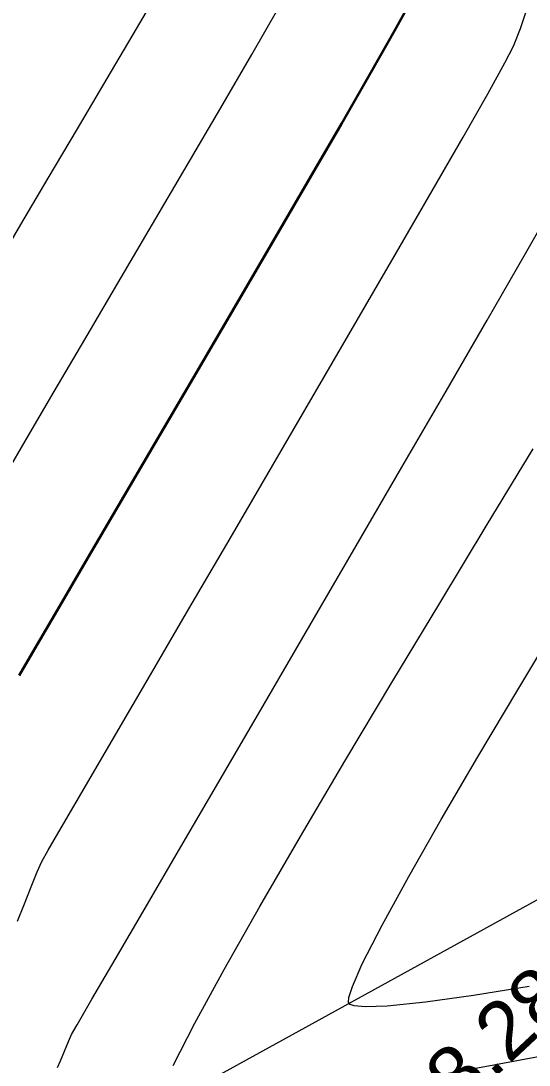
# Model space of a CAD drawing. Header units: millimetres. Extents: x 736950 to 740938, y 8500595 to 8502163.
# Drawn here: x 737962.24 to 737979.82, y 8501256.38 to 8501292.51 of the extents above; entities that cross this region are included whole.
import ezdxf

# ---------------------------------------------------------------- set-up
doc = ezdxf.new("R2010")
doc.units = ezdxf.units.MM
for name, color, linetype, lineweight in [('CONT-MJR', 80, 'Continuous', 30), ('CONT-MNR', 96, 'Continuous', 15), ('COTAS', 40, 'Continuous', 5), ('pista', 251, 'Continuous', 5), ('saiwite', 5, 'Continuous', 5)]:
    doc.layers.add(name, color=color, linetype=linetype, lineweight=lineweight)
doc.styles.add('COTAS', font='arial.ttf')
doc.dimstyles.new('Copy of GenDist', dxfattribs={"dimtxt": 2, "dimasz": 2, "dimexe": 0.18, "dimexo": 0.0625, "dimgap": 1, "dimtad": 2, "dimdec": 3, "dimzin": 1, "dimdsep": 46, "dimtxsty": 'COTAS', "dimcen": 0.09, "dimadec": 3, "dimazin": 0, "dimtfac": 1, "dimtdec": 3, "dimtofl": 0, "dimtmove": 0, "dimatfit": 3, "dimfxl": 1, "dimtolj": 1, "dimtzin": 0, "dimarcsym": 0})

# ---------------------------------------------------------------- blocks, each defined once
blk = doc.blocks.new('*D156')
at = {"layer": 'COTAS', "color": 0, "lineweight": -2, "transparency": 16777216}
for p, q in [((737994.5660146885, 8501268.467491537), (737993.9569597547, 8501269.117573736)), ((737967.6032455061, 8501244.180409221), (737992.6205072375, 8501267.618809355)), ((737966.6297145458, 8501242.294276098), (737966.020659612, 8501242.944358297))]:
    blk.add_line(p, q, dxfattribs=at)
at = {"layer": 'COTAS', "color": 0, "transparency": 16777216}
for points in [[(737992.3926059622, 8501267.862062555), (737992.8484085128, 8501267.375556154), (737994.0800264431, 8501268.986217007)], [(737967.3753442308, 8501244.42366242), (737967.8311467813, 8501243.93715602), (737966.1437263004, 8501242.813001567)]]:
    blk.add_solid(points, dxfattribs=at)
at = {"layer": 'Defpoints', "color": 0, "transparency": 16777216}
for p in [(737994.0800264431, 8501268.986217007), (737994.608746178, 8501268.421881562), (737966.6724460353, 8501242.248666123)]:
    blk.add_point(p, dxfattribs=at)
at = {"layer": 'COTAS', "color": 0, "transparency": 16777216, "insert": (737978.7295447616, 8501257.37505776), "char_height": 2, "attachment_point": 5, "rotation": 43.13375550846872, "style": 'COTAS'}
blk.add_mtext('\\A1;38.282', dxfattribs=at)

msp = doc.modelspace()

# ---------------------------------------------------------------- hatches: boundary and pattern name
at = {"layer": 'pista'}
h = msp.add_hatch(dxfattribs=at)
h.set_pattern_fill('HONEY', color=256, scale=3, angle=9.94991650582834, style=0)
h.set_pattern_definition([(9.94991650582834, (1479841.21072825, -18.49207214638591), (0.4979252195647159, 0.4170677100899267), [0.375, -0.75]), (129.9499165058283, (1479841.21072825, -18.49207214638591), (-0.6101538418184378, 0.222682034283025), [0.3749999999999999, -0.7499999999999998]), (69.94991650582834, (1479841.21072825, -18.49207214638591), (-0.112228622253722, 0.6397497443729518), [-0.75, 0.375])])
h.paths.add_polyline_path([(737744.7999806425, 8501250.923935566), (737743.4751223363, 8501250.754223157), (737756.465848178, 8501242.026572531), (737763.5739612179, 8501242.006896213), (737770.002546867, 8501243.455222024), (737769.8468594846, 8501244.342704736), (737763.4750639071, 8501242.907173423), (737756.7405500773, 8501242.925815564)])
h.paths.add_polyline_path([(737794.2809870465, 8501256.017245878), (737809.7820272583, 8501263.709828075), (737823.391616501, 8501273.483615467), (737837.0791595323, 8501280.557800073), (737851.5530432165, 8501285.77819753), (737870.8510758049, 8501293.050216693, -0.9976846880626209), (737871.0089264096, 8501292.63424804), (737865.2748787645, 8501289.581801567, 0.7845063948290762), (737866.1540430214, 8501286.121818589), (737883.2588851704, 8501291.348365877), (737897.4188924351, 8501296.516943583), (737903.2981396064, 8501301.44146652, -0.5512150924587264), (737904.1219025984, 8501301.177325813), (737906.855912117, 8501297.98174819, 0.5618964424650519), (737910.2738656431, 8501298.536066804), (737914.22079628, 8501308.558674501), (737925.6412323939, 8501300.72656757, 0.340189525830376), (737928.7023693406, 8501300.894137181), (737936.9171069289, 8501306.117412793, -0.358727273887905), (737938.1716059428, 8501305.962964654), (737943.1732157968, 8501301.051021611, 0.3417074120720416), (737946.0555081918, 8501300.709858142), (737955.8779356404, 8501307.072689936), (737971.8320576148, 8501314.464803053), (737988.5677626224, 8501323.411181662), (738023.1375471824, 8501336.282937778), (738044.4246208373, 8501357.728329657), (738061.4456776979, 8501362.208386911), (738078.9085143938, 8501363.070318012), (738112.0997810266, 8501372.051506756), (738118.6561313582, 8501373.365123207), (738128.3493353954, 8501376.976906104), (738155.2251721952, 8501366.826195797), (738176.6167526407, 8501363.543890122), (738193.8053773039, 8501353.328603027), (738204.7313956148, 8501340.877429372), (738207.705198212, 8501335.751671141), (738214.35685511, 8501331.742925933), (738229.9282901662, 8501313.374534177), (738233.5603594936, 8501308.186787868), (738234.53883727, 8501308.358438132), (738230.6417003467, 8501313.924784988), (738214.9478837823, 8501332.43754055), (738208.3676942562, 8501336.403214611), (738205.4657963786, 8501341.405035153), (738194.387784551, 8501354.029418997), (738176.9261677533, 8501364.406946706), (738155.4549153853, 8501367.70147717), (738128.3514754312, 8501377.93815071), (738118.4090486554, 8501374.233504975), (738111.8936108743, 8501372.928085677), (738078.7671659255, 8501363.964436961), (738061.3074614278, 8501363.102660457), (738043.958527311, 8501358.536303693), (738022.6381405202, 8501337.057350922), (737988.196920163, 8501324.233464561), (737971.4304040315, 8501315.270615296), (737955.4419368334, 8501307.862588815), (737945.5806043665, 8501301.47455489, -0.3391433520832071), (737943.8038299843, 8501301.693147572), (737938.8116631231, 8501306.59581691, 0.3560082385246841), (737936.4342009705, 8501306.876887502), (737928.158540546, 8501301.61487459, -0.3502196171718997), (737926.1502499409, 8501301.468794718), (737914.5128481541, 8501309.44969617, 0.4302069892023044), (737913.4330382891, 8501309.014522241), (737909.4507249827, 8501298.90206584, -0.5704007069138802), (737907.5397775185, 8501298.566836312), (737904.9064502402, 8501301.644734057, 0.4931454261128044), (737902.7202336333, 8501302.131411942), (737896.9620044216, 8501297.308254998), (737882.9728831241, 8501292.20205278), (737866.0373022418, 8501287.027224885, -0.7384715771871906), (737865.6977918843, 8501288.787355538), (737871.5108758068, 8501291.881875956, 0.9119586051647783), (737870.5337161538, 8501293.892406015), (737851.2416702455, 8501286.62264278), (737836.7183275839, 8501281.384406622), (737822.9200107896, 8501274.252970394), (737809.3164408724, 8501264.483505804), (737793.8201376351, 8501256.79327439), (737778.9884914039, 8501246.402265295), (737769.846859484, 8501244.34270474), (737770.0025468671, 8501243.455222024), (737779.3594973255, 8501245.563292695)])
h.paths.add_polyline_path([(738260.5182952256, 8501271.251537092), (738234.538837269, 8501308.358438132), (738233.56035949, 8501308.186787868), (738259.6897886079, 8501270.86568047), (738269.3749442189, 8501234.589470252), (738274.5057655985, 8501215.583008338), (738279.7983711922, 8501189.602392923), (738280.7089290785, 8501189.641305126), (738275.382018582, 8501215.790318219), (738270.2441657205, 8501234.822827347)])

# ---------------------------------------------------------------- linework, layer by layer
at = {"layer": 'CONT-MJR', "extrusion": (0.8749708526820968, -0.4841755951684933, 0), "elevation": -3470411.432749034}
msp.add_lwpolyline([(7795692.425668027, 3585.000000000013), (7795693.634140647, 3585.000000000013)], dxfattribs=at)
at = {"layer": 'CONT-MJR', "extrusion": (0.8696903237723159, -0.4935977519567977, 0), "elevation": -3554408.839693811}
msp.add_lwpolyline([(7757752.756569809, 3585), (7757754.424347252, 3585)], dxfattribs=at)
at = {"layer": 'CONT-MJR', "extrusion": (0.8670184337796369, -0.4982760635293505, 0), "elevation": -3596152.312718729}
msp.add_lwpolyline([(7738488.675431415, 3585), (7738490.716896133, 3585)], dxfattribs=at)
at = {"layer": 'CONT-MJR', "extrusion": (0.8654326979348181, -0.5010251943218642, 0), "elevation": -3620693.698706057}
msp.add_lwpolyline([(7727034.332559677, 3585), (7727036.662020103, 3585)], dxfattribs=at)
at = {"layer": 'CONT-MJR', "extrusion": (0.8644099833168979, -0.5027876099727202, 0), "elevation": -3636431.234767598}
msp.add_lwpolyline([(7719638.02409026, 3585.000000000006), (7719640.555829814, 3585.000000000006)], dxfattribs=at)
at = {"layer": 'CONT-MJR', "extrusion": (0.8637254843282515, -0.5039625856369967, 0), "elevation": -3646925.177785202}
msp.add_lwpolyline([(7714683.352824308, 3585.000000000007), (7714686.001115651, 3585.000000000007)], dxfattribs=at)
at = {"layer": 'CONT-MJR', "extrusion": (0.8632710696674805, -0.5047405871090259, 0), "elevation": -3653874.532236042}
msp.add_lwpolyline([(7711391.707729389, 3585), (7711394.386839842, 3585)], dxfattribs=at)
at = {"layer": 'CONT-MJR', "elevation": 3585}
for points in [[(737966.8763374661, 8501277.880113615), (737968.2021128329, 8501280.144780023)], [(737965.621138959, 8501275.737113293), (737966.8763374661, 8501277.880113615)], [(737962.1880424056, 8501269.852451975), (737962.7199690345, 8501270.773448402)]]:
    msp.add_lwpolyline(points, dxfattribs=at)
at = {"layer": 'CONT-MJR', "extrusion": (0.8629469673818899, -0.5052944997587047, 0), "elevation": -3658822.676101522}
msp.add_lwpolyline([(7709037.828442243, 3585.000000000013), (7709040.085591696, 3585.000000000013)], dxfattribs=at)
at = {"layer": 'CONT-MJR', "extrusion": (0.8632637564042335, -0.5047530949670861, 0), "elevation": -3653986.266690786}
msp.add_lwpolyline([(7711329.456127604, 3585.000000000003), (7711331.401148777, 3585.000000000003)], dxfattribs=at)
at = {"layer": 'CONT-MJR', "extrusion": (0.8640347161252183, -0.5034322291335881, 0), "elevation": -3642188.286685917}
msp.add_lwpolyline([(7716907.29657161, 3585), (7716908.843729733, 3585)], dxfattribs=at)
at = {"layer": 'CONT-MNR'}
for points, elevation in [([(737966.2443956778, 8501292.238268953), (737967.1977632808, 8501293.86879976)], 3587), ([(737965.2321539357, 8501290.517944943), (737966.2443956778, 8501292.238268953)], 3587), ([(737978.3912659086, 8501289.988679327), (737978.9859864352, 8501291.059985375)], 3584), ([(737967.9958460851, 8501287.516263917), (737969.1549897778, 8501289.499982744)], 3586), ([(737962.2475107168, 8501285.46669093), (737963.1931787708, 8501287.067308208)], 3587), ([(737975.2414000883, 8501284.496341063), (737976.4753258718, 8501286.633327803)], 3584), ([(737961.4050992598, 8501284.03567135), (737962.2475107168, 8501285.46669093)], 3587), ([(737965.6010536967, 8501283.435846703), (737966.7967548148, 8501285.47116313)], 3586), ([(737976.9512297735, 8501279.694759063), (737978.3758768828, 8501282.157640297)], 3583), ([(737963.3931728395, 8501279.679232216), (737964.4520804618, 8501281.481480956)], 3586), ([(737975.4260118359, 8501277.064675195), (737976.9512297735, 8501279.694759063)], 3583), ([(737978.3769412191, 8501275.083112858), (737979.966413676, 8501277.69941209)], 3582), ([(737969.4844186574, 8501274.602006149), (737970.9595620331, 8501277.130489334)], 3584), ([(737973.4547318036, 8501266.894310165), (737975.0748294166, 8501269.60975397)], 3582), ([(737969.1693573921, 8501266.314605694), (737970.6718958479, 8501268.892353948)], 3583), ([(737964.5084413801, 8501266.082860174), (737965.5264525391, 8501267.826369919)], 3584), ([(737976.7850118496, 8501264.872324498), (737978.0564308648, 8501267.04838454)], 3581), ([(737971.9169675382, 8501264.287434017), (737973.4547318036, 8501266.894310165)], 3582), ([(737967.7787295051, 8501263.930227878), (737969.1693573921, 8501266.314605694)], 3583), ([(737975.6636482537, 8501262.905333828), (737976.7850118496, 8501264.872324498)], 3581), ([(737970.5078074865, 8501261.859933447), (737971.9169675382, 8501264.287434017)], 3582), ([(737962.9693966277, 8501263.42684909), (737963.1862665613, 8501263.809570393)], 3584), ([(737979.824561754, 8501259.101591604), (737977.9049742862, 8501258.787134385)], 3581), ([(737964.1852492449, 8501257.76871322), (737964.703272058, 8501258.658463165)], 3583), ([(737973.5784228857, 8501258.55936559), (737973.5900054291, 8501258.71444899)], 3581), ([(737977.9049742862, 8501258.787134385), (737976.2416867954, 8501258.550958747)], 3581), ([(737973.5946406136, 8501258.514049027), (737973.5784228857, 8501258.55936559)], 3581), ([(737973.633227683, 8501258.478005836), (737973.5946406136, 8501258.514049027)], 3581), ([(737973.7772225543, 8501258.424359608), (737973.633227683, 8501258.478005836)], 3581), ([(737974.1506064975, 8501258.387567509), (737973.7772225543, 8501258.424359608)], 3581), ([(737967.5146612774, 8501256.36176445), (737968.26038349, 8501257.826290738)], 3582), ([(737963.8907768655, 8501257.197331931), (737963.9916183987, 8501257.432906777)], 3583), ([(737978.6093766805, 8501256.375771694), (737976.1388206548, 8501255.926437547)], 3582)]:
    msp.add_lwpolyline(points, dxfattribs=dict(at, elevation=elevation))
at = {"layer": 'CONT-MNR', "extrusion": (0.8664631914018127, -0.4992409618068072, 0), "elevation": -3604768.829369432}
msp.add_lwpolyline([(7734481.002990341, 3586.000000000013), (7734482.904347442, 3586.000000000013)], dxfattribs=at)
at = {"layer": 'CONT-MNR', "extrusion": (0.9449868406696293, -0.3271083474343517, 0), "elevation": -2083462.720167825}
msp.add_lwpolyline([(8275008.560078328, 3584), (8275009.472532188, 3584)], dxfattribs=at)
at = {"layer": 'CONT-MNR', "extrusion": (0.930784332550426, -0.3655687709291617, 0), "elevation": -2420907.180234224}
msp.add_lwpolyline([(8182651.233207518, 3584.000000000003), (8182651.892900556, 3584.000000000003)], dxfattribs=at)
at = {"layer": 'CONT-MNR', "extrusion": (0.8881937703746626, -0.4594690699792984, 0), "elevation": -3250611.958934241}
msp.add_lwpolyline([(7889872.277976275, 3584.000000000006), (7889872.918625235, 3584.000000000006)], dxfattribs=at)
at = {"layer": 'CONT-MNR', "extrusion": (0.864589074085498, -0.5024795846320338, 0), "elevation": -3633684.34837173}
msp.add_lwpolyline([(7720936.451793364, 3586), (7720938.592892063, 3586)], dxfattribs=at)
at = {"layer": 'CONT-MNR', "extrusion": (0.86108043358216, -0.5084687668893335, 0), "elevation": -3687193.284555781}
msp.add_lwpolyline([(7695525.169963675, 3587.000000000003), (7695527.196800453, 3587.000000000003)], dxfattribs=at)
at = {"layer": 'CONT-MNR', "extrusion": (0.8696736970448733, -0.493627046127238, 0), "elevation": -3554666.269511388}
msp.add_lwpolyline([(7757632.662635164, 3584.000000000007), (7757634.387491645, 3584.000000000007)], dxfattribs=at)
at = {"layer": 'CONT-MNR', "extrusion": (0.8607772792560179, -0.5089818027362152, 0), "elevation": -3691778.467481098}
msp.add_lwpolyline([(7693324.588389037, 3587), (7693326.569583576, 3587)], dxfattribs=at)
at = {"layer": 'CONT-MNR', "extrusion": (0.8673679745293392, -0.4976673555306513, 0), "elevation": -3590715.67676262}
msp.add_lwpolyline([(7741010.56896214, 3584.000000000013), (7741012.707949587, 3584.000000000013)], dxfattribs=at)
at = {"layer": 'CONT-MNR', "extrusion": (0.8626539679717209, -0.5057945546787207, 0), "elevation": -3663293.913631715}
msp.add_lwpolyline([(7706927.231891506, 3586.00000000001), (7706929.602599651, 3586.00000000001)], dxfattribs=at)
at = {"layer": 'CONT-MNR', "extrusion": (0.867583770056775, -0.4972910635976412, 0), "elevation": -3587353.57843345}
msp.add_lwpolyline([(7742567.042540161, 3583.00000000001), (7742569.246514239, 3583.00000000001)], dxfattribs=at)
at = {"layer": 'CONT-MNR', "extrusion": (0.8651095264828323, -0.501583001295548, 0), "elevation": -3625670.380898381}
msp.add_lwpolyline([(7724695.330770229, 3584), (7724698.041588727, 3584)], dxfattribs=at)
at = {"layer": 'CONT-MNR', "extrusion": (0.8663955526422852, -0.4993583346272188, 0), "elevation": -3605804.917629444}
msp.add_lwpolyline([(7733988.705905552, 3583.00000000001), (7733991.272359162, 3583.00000000001)], dxfattribs=at)
at = {"layer": 'CONT-MNR', "extrusion": (0.8620601949592062, -0.5068058999921917, 0), "elevation": -3672329.832875465}
msp.add_lwpolyline([(7702621.109627443, 3586), (7702623.376714775, 3586)], dxfattribs=at)
at = {"layer": 'CONT-MNR', "extrusion": (0.8644938890562966, -0.502643328598241, 0), "elevation": -3635138.846812558}
msp.add_lwpolyline([(7720241.248667982, 3584.000000000006), (7720244.117159863, 3584.000000000006)], dxfattribs=at)
at = {"layer": 'CONT-MNR', "extrusion": (0.8627208863942046, -0.5056804051762318, 0), "elevation": -3662274.120026066}
msp.add_lwpolyline([(7707403.337801307, 3586), (7707405.168017128, 3586)], dxfattribs=at)
at = {"layer": 'CONT-MNR', "extrusion": (0.864057642037901, -0.5033928796038962, 0), "elevation": -3641832.927816163}
msp.add_lwpolyline([(7717082.798079339, 3584.000000000013), (7717085.738743248, 3584.000000000013)], dxfattribs=at)
at = {"layer": 'CONT-MNR', "extrusion": (0.8639362468658861, -0.503601192761978, 0), "elevation": -3643701.266650182}
msp.add_lwpolyline([(7716199.587621338, 3586.000000000013), (7716201.074439116, 3586.000000000013)], dxfattribs=at)
at = {"layer": 'CONT-MNR', "extrusion": (0.8646601473284752, -0.5023572728864385, 0), "elevation": -3632580.421682071}
msp.add_lwpolyline([(7721439.649964739, 3583), (7721442.801690756, 3583)], dxfattribs=at)
at = {"layer": 'CONT-MNR', "extrusion": (0.855563900329576, -0.5176972208278149, 0), "elevation": -3769698.82548556}
msp.add_lwpolyline([(7655430.243284823, 3582), (7655433.422656167, 3582)], dxfattribs=at)
at = {"layer": 'CONT-MNR', "extrusion": (0.8635450437311264, -0.5042717099415821, 0), "elevation": -3649682.389542039}
msp.add_lwpolyline([(7713367.853256018, 3584), (7713370.681752221, 3584)], dxfattribs=at)
at = {"layer": 'CONT-MNR', "extrusion": (0.8643551923027597, -0.5028817967865405, 0), "elevation": -3637264.592086649}
msp.add_lwpolyline([(7719231.049131438, 3583.00000000001), (7719234.228548083, 3583.00000000001)], dxfattribs=at)
at = {"layer": 'CONT-MNR', "extrusion": (0.8634348800309792, -0.504460313548934, 0), "elevation": -3651367.057430265}
msp.add_lwpolyline([(7712567.860942371, 3584.000000000013), (7712570.505096843, 3584.000000000013)], dxfattribs=at)
at = {"layer": 'CONT-MNR', "extrusion": (0.8569104517456408, -0.5154653021194364, 0), "elevation": -3749730.953041519}
msp.add_lwpolyline([(7665227.326609326, 3582), (7665230.539551281, 3582)], dxfattribs=at)
at = {"layer": 'CONT-MNR', "extrusion": (0.8571178911817126, -0.5151202972279524, 0), "elevation": -3746641.027123014}
msp.add_lwpolyline([(7666738.254240414, 3581), (7666741.038339544, 3581)], dxfattribs=at)
at = {"layer": 'CONT-MNR', "extrusion": (0.8641223684263972, -0.5032817624205688, 0), "elevation": -3640836.626127194}
msp.add_lwpolyline([(7717543.790256981, 3583.000000000002), (7717546.913661928, 3583.000000000002)], dxfattribs=at)
at = {"layer": 'CONT-MNR', "extrusion": (0.86342973325099, -0.5044691226805903, 0), "elevation": -3651445.744388224}
msp.add_lwpolyline([(7712528.233315841, 3584.00000000001), (7712530.607622719, 3584.00000000001)], dxfattribs=at)
at = {"layer": 'CONT-MNR', "extrusion": (0.859747876429831, -0.510718698477348, 0), "elevation": -3707280.975491069}
msp.add_lwpolyline([(7685845.484296725, 3581.00000000001), (7685848.177912232, 3581.00000000001)], dxfattribs=at)
at = {"layer": 'CONT-MNR', "extrusion": (0.8639803792749153, -0.5035254752522194, 0), "elevation": -3643017.188723132}
msp.add_lwpolyline([(7716509.446323894, 3584), (7716511.024418723, 3584)], dxfattribs=at)
at = {"layer": 'CONT-MNR', "extrusion": (0.8650919588803575, -0.5016132999438371, 0), "elevation": -3625940.974822791}
msp.add_lwpolyline([(7724547.111080182, 3584), (7724548.162814398, 3584)], dxfattribs=at)
at = {"layer": 'CONT-MNR', "extrusion": (0.8637433699824124, -0.503931930732143, 0), "elevation": -3646643.569885003}
msp.add_lwpolyline([(7714793.43060739, 3583), (7714795.883758225, 3583)], dxfattribs=at)
at = {"layer": 'CONT-MNR', "extrusion": (0.9147688168945417, -0.4039777365615097, 0), "elevation": -2759255.644664703}
msp.add_lwpolyline([(8074810.904812454, 3584.000000000003), (8074811.297130639, 3584.000000000003)], dxfattribs=at)
at = {"layer": 'CONT-MNR', "extrusion": (0.927419403278263, -0.3740230613518247, 0), "elevation": -2495267.40830424}
msp.add_lwpolyline([(8160250.872585529, 3584.000000000013), (8160251.431306935, 3584.000000000013)], dxfattribs=at)
at = {"layer": 'CONT-MNR', "extrusion": (0.8769229546706001, -0.4806309723392621, 0), "elevation": -3438822.456860876}
msp.add_lwpolyline([(7809644.620536942, 3581.000000000004), (7809646.546158891, 3581.000000000004)], dxfattribs=at)
at = {"layer": 'CONT-MNR', "extrusion": (0.930215577011595, -0.3670135968666358, 0), "elevation": -2433614.638738439}
msp.add_lwpolyline([(8178848.515256266, 3584), (8178849.156977777, 3584)], dxfattribs=at)
at = {"layer": 'CONT-MNR', "extrusion": (0.92845044093714, -0.3714562944999457, 0), "elevation": -2472685.779091107}
msp.add_lwpolyline([(8167120.533704877, 3584), (8167121.17476362, 3584)], dxfattribs=at)
at = {"layer": 'CONT-MNR', "extrusion": (0.8637303022705995, -0.5039543282278056, 0), "elevation": -3646843.620393659}
msp.add_lwpolyline([(7714696.804844839, 3583), (7714698.867170434, 3583)], dxfattribs=at)
at = {"layer": 'CONT-MNR', "extrusion": (0.869941289071392, -0.4931553037013846, 0), "elevation": -3550451.359521763}
msp.add_lwpolyline([(7759530.268232235, 3582), (7759532.771064432, 3582)], dxfattribs=at)
at = {"layer": 'CONT-MNR', "extrusion": (0.8908402474111461, -0.4543166886572056, 0), "elevation": -3204847.247083313}
msp.add_lwpolyline([(7908538.379675201, 3581.000000000013), (7908539.884944304, 3581.000000000013)], dxfattribs=at)
at = {"layer": 'CONT-MNR', "extrusion": (0.8638252639620294, -0.5037915375836817, 0), "elevation": -3645389.616345098}
msp.add_lwpolyline([(7715382.377200347, 3583), (7715383.964996967, 3583)], dxfattribs=at)
at = {"layer": 'CONT-MNR', "extrusion": (0.9149004765862899, -0.4036794742641489, 0), "elevation": -2756611.303272541}
msp.add_lwpolyline([(8075710.842119501, 3581.000000000002), (8075711.690160995, 3581.000000000002)], dxfattribs=at)
at = {"layer": 'CONT-MNR', "extrusion": (0.8777767215936114, -0.4790699604738033, 0), "elevation": -3424925.890579157}
msp.add_lwpolyline([(7815744.649516361, 3582.000000000004), (7815746.764320269, 3582.000000000004)], dxfattribs=at)
at = {"layer": 'CONT-MNR', "extrusion": (0.9534353887194563, -0.3015973467014912, 0), "elevation": -1860346.935249229}
msp.add_lwpolyline([(8327971.783696759, 3581.000000000013), (8327972.187955809, 3581.000000000013)], dxfattribs=at)
at = {"layer": 'CONT-MNR', "extrusion": (0.03358050098504839, -0.9994360159377854, 0), "elevation": -8471682.271636777}
msp.add_lwpolyline([(1023035.22563098, 3581.00000000001), (1023034.460605091, 3581.00000000001)], dxfattribs=at)
at = {"layer": 'CONT-MNR', "extrusion": (0.1032542250081359, -0.9946549979857183, 0), "elevation": -8379620.141970158}
msp.add_lwpolyline([(1611822.620461521, 3581), (1611821.28684748, 3581)], dxfattribs=at)
at = {"layer": 'CONT-MNR', "extrusion": (0.8663012929239345, -0.4995218412425222, 0), "elevation": -3607264.605691945}
msp.add_lwpolyline([(7733279.437470259, 3583.00000000001), (7733279.825102651, 3583.00000000001)], dxfattribs=at)
at = {"layer": 'CONT-MNR', "extrusion": (0.9297736753558841, -0.3681316511999628, 0), "elevation": -2443442.450321839}
msp.add_lwpolyline([(8175912.649263993, 3583), (8175913.015146609, 3583)], dxfattribs=at)
at = {"layer": 'CONT-MNR', "extrusion": (0.9270334393077646, -0.3749786692669561, 0), "elevation": -2503672.904501481}
msp.add_lwpolyline([(8157669.684633567, 3583.000000000013), (8157670.04994042, 3583.000000000013)], dxfattribs=at)
at = {"layer": 'CONT-MNR', "extrusion": (0.185286557860889, -0.9826845330400105, 0), "elevation": -8217315.63557225}
msp.add_lwpolyline([(2300371.266365229, 3582.000000000003), (2300368.696508513, 3582.000000000003)], dxfattribs=at)
at = {"layer": 'CONT-MNR', "extrusion": (0.9062952522114669, -0.4226451417193312, 0), "elevation": -2924201.841753955}
msp.add_lwpolyline([(8016544.904074155, 3583), (8016545.158920215, 3583)], dxfattribs=at)
at = {"layer": 'saiwite'}
msp.add_line((737964.6468625638, 8501253.590789696), (738003.6707631473, 8501275.062576493), dxfattribs=at)

# ---------------------------------------------------------------- dimensions: what is measured, and where the dimension line sits
at = {"layer": 'COTAS'}
dim = msp.add_aligned_dim(p1=(737966.6724460353, 8501242.248666123), p2=(737994.6087461784, 8501268.421881562), distance=0.77331691624287, dimstyle='Copy of GenDist', dxfattribs=at)
dim.commit()
dim.dimension.update_dxf_attribs({"geometry": '*D156', "text_midpoint": (737978.7295447616, 8501257.37505776)})

doc.saveas('drawing.dxf')
